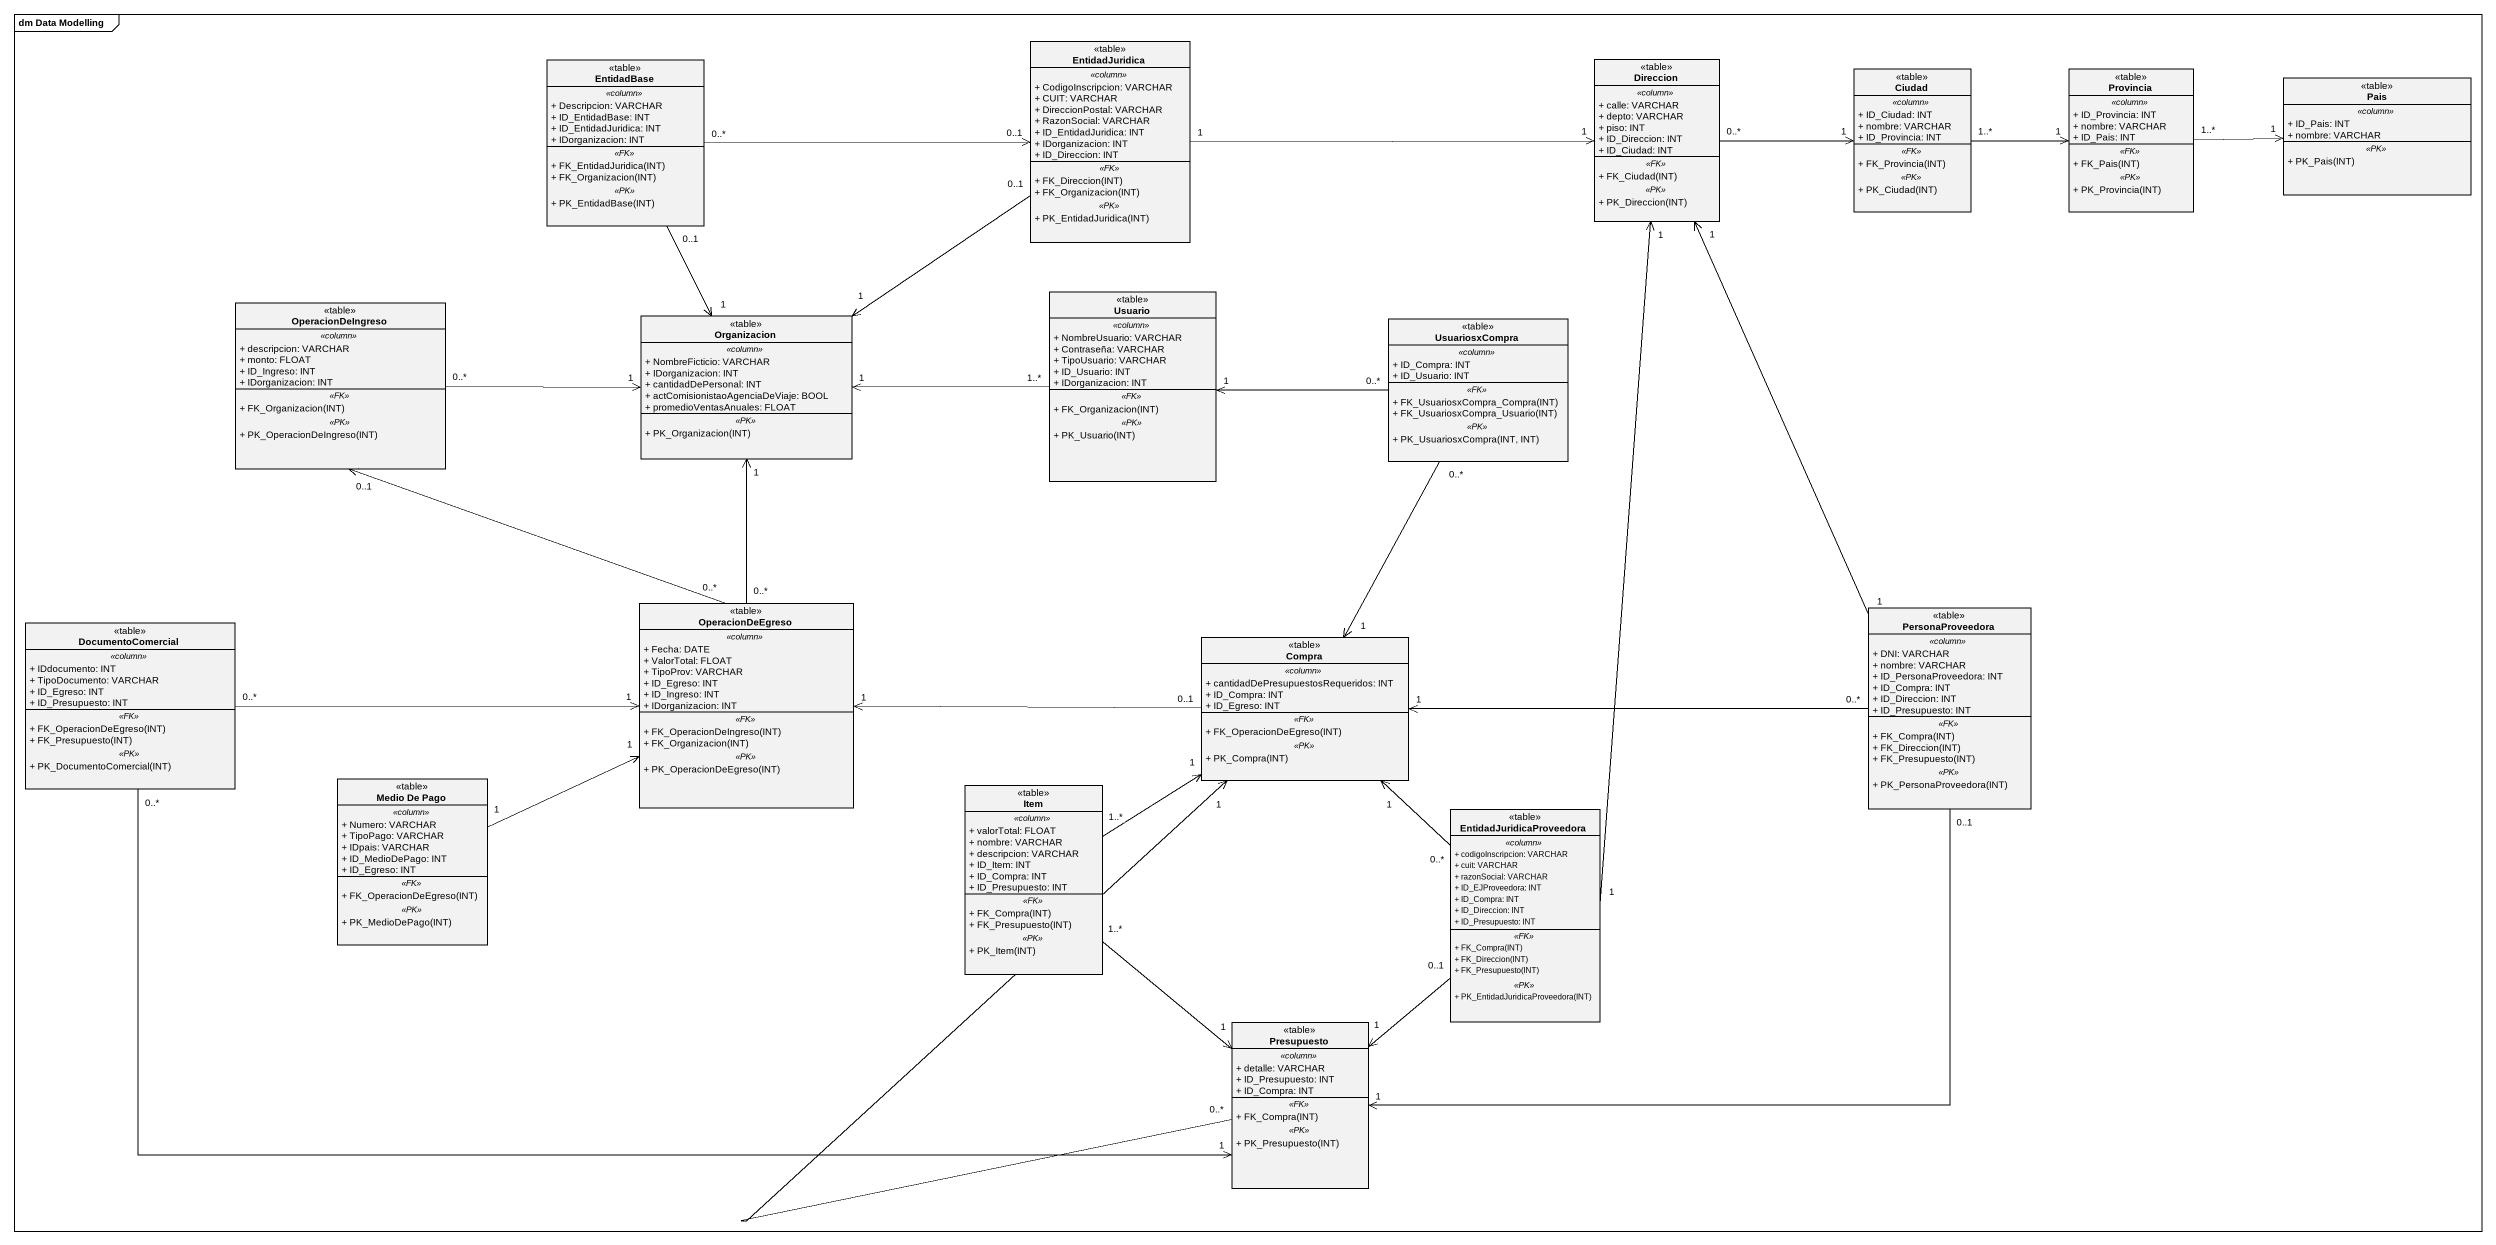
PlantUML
@startuml
mainframe dm Data Modelling
hide circle
hide empty members
skinparam classAttributeIconSize 0
class EntidadBase <<table>> {
  .. <<column>> ..
  + Descripcion: VARCHAR
  + ID_EntidadBase: INT
  + ID_EntidadJuridica: INT
  + IDorganizacion: INT
  .. <<FK>> ..
  + FK_EntidadJuridica(INT)
  + FK_Organizacion(INT)
  .. <<PK>> ..
  + PK_EntidadBase(INT)
}
class EntidadJuridica <<table>> {
  .. <<column>> ..
  + CodigoInscripcion: VARCHAR
  + CUIT: VARCHAR
  + DireccionPostal: VARCHAR
  + RazonSocial: VARCHAR
  + ID_EntidadJuridica: INT
  + IDorganizacion: INT
  + ID_Direccion: INT
  .. <<FK>> ..
  + FK_Direccion(INT)
  + FK_Organizacion(INT)
  .. <<PK>> ..
  + PK_EntidadJuridica(INT)
}
class Direccion <<table>> {
  .. <<column>> ..
  + calle: VARCHAR
  + depto: VARCHAR
  + piso: INT
  + ID_Direccion: INT
  + ID_Ciudad: INT
  .. <<FK>> ..
  + FK_Ciudad(INT)
  .. <<PK>> ..
  + PK_Direccion(INT)
}
class Ciudad <<table>> {
  .. <<column>> ..
  + ID_Ciudad: INT
  + nombre: VARCHAR
  + ID_Provincia: INT
  .. <<FK>> ..
  + FK_Provincia(INT)
  .. <<PK>> ..
  + PK_Ciudad(INT)
}
class Provincia <<table>> {
  .. <<column>> ..
  + ID_Provincia: INT
  + nombre: VARCHAR
  + ID_Pais: INT
  .. <<FK>> ..
  + FK_Pais(INT)
  .. <<PK>> ..
  + PK_Provincia(INT)
}
class Pais <<table>> {
  .. <<column>> ..
  + ID_Pais: INT
  + nombre: VARCHAR
  .. <<PK>> ..
  + PK_Pais(INT)
}
class OperacionDeIngreso <<table>> {
  .. <<column>> ..
  + descripcion: VARCHAR
  + monto: FLOAT
  + ID_Ingreso: INT
  + IDorganizacion: INT
  .. <<FK>> ..
  + FK_Organizacion(INT)
  .. <<PK>> ..
  + PK_OperacionDeIngreso(INT)
}
class Usuario <<table>> {
  .. <<column>> ..
  + NombreUsuario: VARCHAR
  + Contraseña: VARCHAR
  + TipoUsuario: VARCHAR
  + ID_Usuario: INT
  + IDorganizacion: INT
  .. <<FK>> ..
  + FK_Organizacion(INT)
  .. <<PK>> ..
  + PK_Usuario(INT)
}
class Organizacion <<table>> {
  .. <<column>> ..
  + NombreFicticio: VARCHAR
  + IDorganizacion: INT
  + cantidadDePersonal: INT
  + actComisionistaoAgenciaDeViaje: BOOL
  + promedioVentasAnuales: FLOAT
  .. <<PK>> ..
  + PK_Organizacion(INT)
}
class UsuariosxCompra <<table>> {
  .. <<column>> ..
  + ID_Compra: INT
  + ID_Usuario: INT
  .. <<FK>> ..
  + FK_UsuariosxCompra_Compra(INT)
  + FK_UsuariosxCompra_Usuario(INT)
  .. <<PK>> ..
  + PK_UsuariosxCompra(INT, INT)
}
class DocumentoComercial <<table>> {
  .. <<column>> ..
  + IDdocumento: INT
  + TipoDocumento: VARCHAR
  + ID_Egreso: INT
  + ID_Presupuesto: INT
  .. <<FK>> ..
  + FK_OperacionDeEgreso(INT)
  + FK_Presupuesto(INT)
  .. <<PK>> ..
  + PK_DocumentoComercial(INT)
}
class OperacionDeEgreso <<table>> {
  .. <<column>> ..
  + Fecha: DATE
  + ValorTotal: FLOAT
  + TipoProv: VARCHAR
  + ID_Egreso: INT
  + ID_Ingreso: INT
  + IDorganizacion: INT
  .. <<FK>> ..
  + FK_OperacionDeIngreso(INT)
  + FK_Organizacion(INT)
  .. <<PK>> ..
  + PK_OperacionDeEgreso(INT)
}
class PersonaProveedora <<table>> {
  .. <<column>> ..
  + DNI: VARCHAR
  + nombre: VARCHAR
  + ID_PersonaProveedora: INT
  + ID_Compra: INT
  + ID_Direccion: INT
  + ID_Presupuesto: INT
  .. <<FK>> ..
  + FK_Compra(INT)
  + FK_Direccion(INT)
  + FK_Presupuesto(INT)
  .. <<PK>> ..
  + PK_PersonaProveedora(INT)
}
class Compra <<table>> {
  .. <<column>> ..
  + cantidadDePresupuestosRequeridos: INT
  + ID_Compra: INT
  + ID_Egreso: INT
  .. <<FK>> ..
  + FK_OperacionDeEgreso(INT)
  .. <<PK>> ..
  + PK_Compra(INT)
}
class "Medio De Pago" as Medio_De_Pago <<table>> {
  .. <<column>> ..
  + Numero: VARCHAR
  + TipoPago: VARCHAR
  + IDpais: VARCHAR
  + ID_MedioDePago: INT
  + ID_Egreso: INT
  .. <<FK>> ..
  + FK_OperacionDeEgreso(INT)
  .. <<PK>> ..
  + PK_MedioDePago(INT)
}
class Item <<table>> {
  .. <<column>> ..
  + valorTotal: FLOAT
  + nombre: VARCHAR
  + descripcion: VARCHAR
  + ID_Item: INT
  + ID_Compra: INT
  + ID_Presupuesto: INT
  .. <<FK>> ..
  + FK_Compra(INT)
  + FK_Presupuesto(INT)
  .. <<PK>> ..
  + PK_Item(INT)
}
class EntidadJuridicaProveedora <<table>> {
  .. <<column>> ..
  + codigoInscripcion: VARCHAR
  + cuit: VARCHAR
  + razonSocial: VARCHAR
  + ID_EJProveedora: INT
  + ID_Compra: INT
  + ID_Direccion: INT
  + ID_Presupuesto: INT
  .. <<FK>> ..
  + FK_Compra(INT)
  + FK_Direccion(INT)
  + FK_Presupuesto(INT)
  .. <<PK>> ..
  + PK_EntidadJuridicaProveedora(INT)
}
class Presupuesto <<table>> {
  .. <<column>> ..
  + detalle: VARCHAR
  + ID_Presupuesto: INT
  + ID_Compra: INT
  .. <<FK>> ..
  + FK_Compra(INT)
  .. <<PK>> ..
  + PK_Presupuesto(INT)
}
EntidadBase "0..*" -right-> "0..1" EntidadJuridica
EntidadBase "0..1" --> "1" Organizacion
EntidadJuridica "1" -right-> "1" Direccion
EntidadJuridica "0..1" --> "1" Organizacion
Direccion "0..*" -right-> "1" Ciudad
Ciudad "1..*" -right-> "1" Provincia
Provincia "1..*" -right-> "1" Pais
OperacionDeIngreso "0..*" -right-> "1" Organizacion
Usuario "1..*" -left-> "1" Organizacion
UsuariosxCompra "0..*" -left-> "1" Usuario
UsuariosxCompra "0..*" --> "1" Compra
DocumentoComercial "0..*" -right-> "1" OperacionDeEgreso
DocumentoComercial "0..*" -right-> "1" Presupuesto
OperacionDeEgreso "0..*" -up-> "0..1" OperacionDeIngreso
OperacionDeEgreso "0..*" -up-> "1" Organizacion
PersonaProveedora "1" -up-> "1" Direccion
PersonaProveedora "0..*" -left-> "1" Compra
PersonaProveedora "0..1" --> "1" Presupuesto
Compra "0..1" -left-> "1" OperacionDeEgreso
Medio_De_Pago "1" -right-> "1" OperacionDeEgreso
Item "1..*" -up-> "1" Compra
Item "1..*" --> "1" Presupuesto
EntidadJuridicaProveedora "1" -up-> "1" Direccion
EntidadJuridicaProveedora "0..*" -up-> "1" Compra
EntidadJuridicaProveedora "0..1" --> "1" Presupuesto
Presupuesto "0..*" -up-> "1" Compra
@enduml
